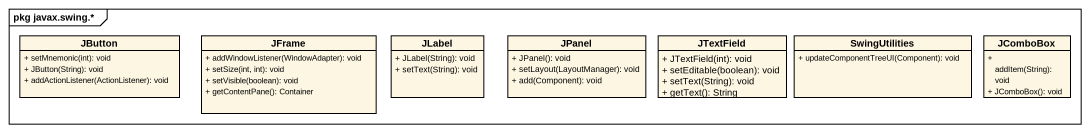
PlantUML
@startuml
mainframe pkg javax.swing.*
hide circle
hide empty members
skinparam classAttributeIconSize 0
class JButton {
  + setMnemonic(int): void
  + JButton(String): void
  + addActionListener(ActionListener): void
}
class JFrame {
  + addWindowListener(WindowAdapter): void
  + setSize(int, int): void
  + setVisible(boolean): void
  + getContentPane(): Container
}
class JLabel {
  + JLabel(String): void
  + setText(String): void
}
class JPanel {
  + JPanel(): void
  + setLayout(LayoutManager): void
  + add(Component): void
}
class JTextField {
  + JTextField(int): void
  + setEditable(boolean): void
  + setText(String): void
  + getText(): String
}
class SwingUtilities {
  + updateComponentTreeUI(Component): void
}
class JComboBox {
  + addItem(String): void
  + JComboBox(): void
}
@enduml
